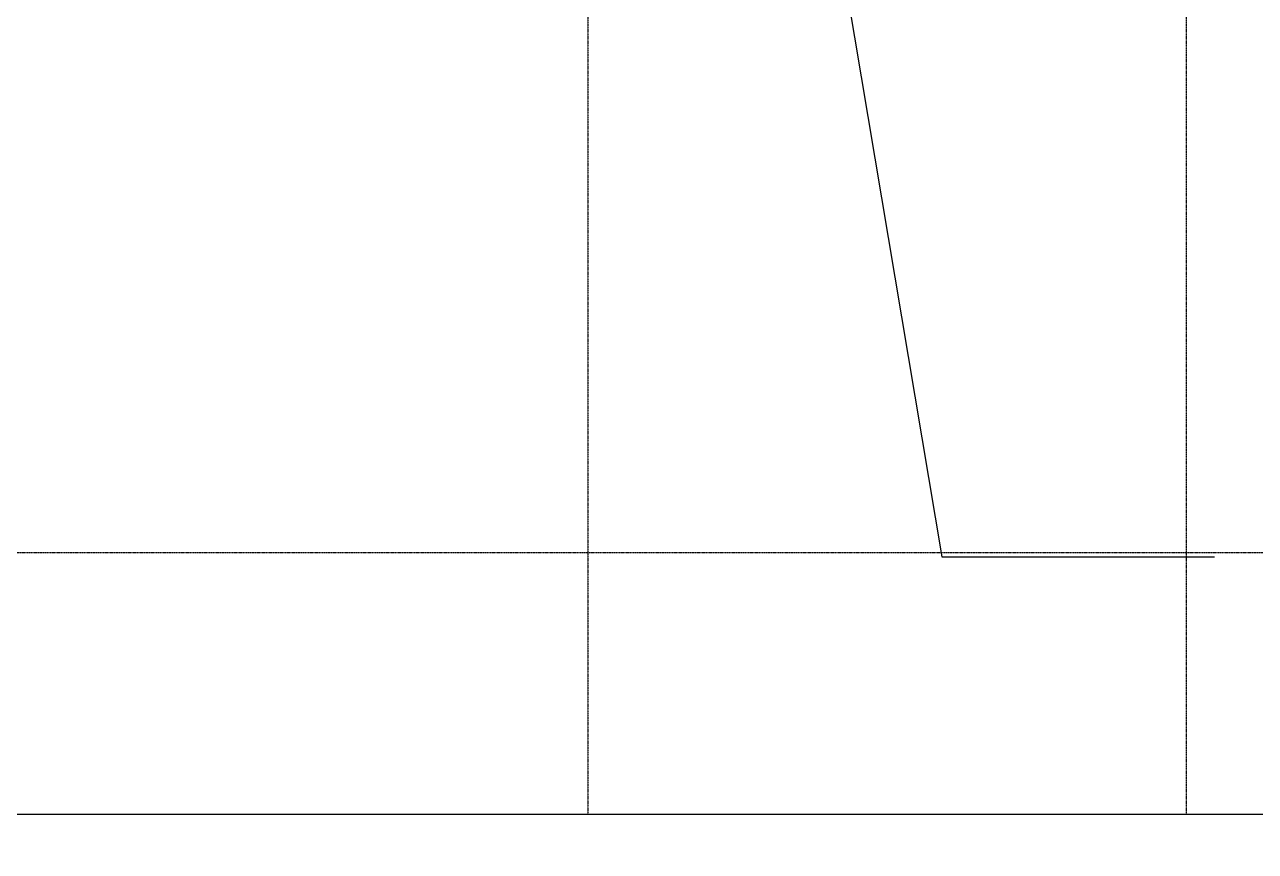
# Model space of a CAD drawing. Extents: x 225000 to 2157367, y 208400 to 840900.
# Drawn here: x 506196 to 508664, y 411202 to 412861 of the extents above; entities that cross this region are included whole.
import ezdxf

# ---------------------------------------------------------------- set-up
doc = ezdxf.new("R2010")
doc.units = 0
doc.header["$LTSCALE"] = 10
doc.linetypes.add('XFDC20$0$HIDDEN2', pattern=[0.1875, 0.125, -0.0625])
doc.layers.add('XFDC20$0$A-Area (PH2)', color=170, linetype='Continuous', plot=False)
doc.layers.add('XFDC20$0$A-C-2800 (PH2)', color=195, linetype='XFDC20$0$HIDDEN2')
doc.layers.add('XFM2P20L-DC$0$M-DUCT-TEXT-Line', color=3, linetype='Continuous')
doc.styles.add('XFM2P20L-DC$0$aa-txt', font='simplex.shx', dxfattribs={"width": 0.8, "bigfont": 'CHINA.shx'})
doc.dimstyles.new('XFM2P20L-DC$0$adim-100', dxfattribs={"dimscale": 100, "dimtxt": 0.25, "dimasz": 2.5, "dimexe": 0.1, "dimexo": 0.5, "dimgap": 0.15, "dimtad": 0, "dimdec": 4, "dimdsep": 46, "dimtxsty": 'XFM2P20L-DC$0$aa-txt', "dimcen": 2.5, "dimclrd": 256, "dimclre": 256, "dimclrt": 256, "dimadec": 0, "dimazin": 0, "dimtfac": 1, "dimtdec": 4, "dimtmove": 0, "dimatfit": 3, "dimfxl": 1, "dimtolj": 1, "dimtzin": 0, "dimarcsym": 0})

# ---------------------------------------------------------------- blocks, each defined once
blk = doc.blocks.new('Data Center Layout_L20')
for points in [[(498925.59, 215552.31), (498925.59, 211277.31), (511825.59, 211277.31), (511825.59, 211377.31), (511975.59, 211377.31), (511975.59, 211127.31), (498775.59, 211127.31), (498775.59, 215552.31)], [(498775.59, 196274.31), (498775.59, 211277.31), (511975.59, 211277.31), (511975.59, 211027.31), (511825.59, 211027.31), (511825.59, 211127.31), (498925.59, 211127.31), (498925.59, 196274.31)]]:
    blk.add_lwpolyline(points)
blk = doc.blocks.new('XFDC20')
at = {"layer": 'XFDC20$0$A-Area (PH2)'}
blk.add_lwpolyline([(511825.6, 222602.3), (498925.6, 222602.3), (498925.6, 211277.3), (511825.6, 211277.3)], close=True, dxfattribs=at)
at = {"layer": 'XFDC20$0$A-C-2800 (PH2)', "ltscale": 0.3}
for p, q in [((507325.6, 222602.3), (507325.6, 211277.3)), ((508525.6, 222602.3), (508525.6, 211277.3)), ((498925.6, 211802.3), (511825.6, 211802.3))]:
    blk.add_line(p, q, dxfattribs=at)
blk = doc.blocks.new('XFM2P20L-DC')
at = {"layer": 'XFM2P20L-DC$0$M-DUCT-TEXT-Line'}
blk.add_leader([(507700.6, 213787.8), (508035.6, 211793.5), (508582.4, 211793.5)], dimstyle='XFM2P20L-DC$0$adim-100', dxfattribs=at)

msp = doc.modelspace()

# ---------------------------------------------------------------- block references
for name in ['XFM2P20L-DC', 'Data Center Layout_L20', 'XFDC20']:
    msp.add_blockref(name, (0, 200000))

doc.saveas('drawing.dxf')
